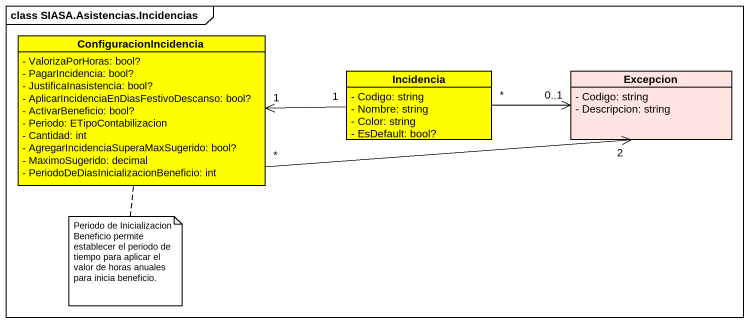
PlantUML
@startuml
mainframe class SIASA.Asistencias.Incidencias
hide circle
hide empty members
skinparam classAttributeIconSize 0
class ConfiguracionIncidencia #FFFF00 {
  - ValorizaPorHoras: bool?
  - PagarIncidencia: bool?
  - JustificaInasistencia: bool?
  - AplicarIncidenciaEnDiasFestivoDescanso: bool?
  - ActivarBeneficio: bool?
  - Periodo: ETipoContabilizacion
  - Cantidad: int
  - AgregarIncidenciaSuperaMaxSugerido: bool?
  - MaximoSugerido: decimal
  - PeriodoDeDiasInicializacionBeneficio: int
}
class Incidencia #FFFF00 {
  - Codigo: string
  - Nombre: string
  - Color: string
  - EsDefault: bool?
}
class Excepcion #FFE4E1 {
  - Codigo: string
  - Descripcion: string
}
ConfiguracionIncidencia "*" -right-> "2" Excepcion
Incidencia "1" -left-> "1" ConfiguracionIncidencia
Incidencia "*" -right-> "0..1" Excepcion
note bottom of ConfiguracionIncidencia : Periodo de Inicializacion Beneficio permite establecer el periodo de tiempo para aplicar el valor de horas anuales para inicia beneficio.
@enduml
